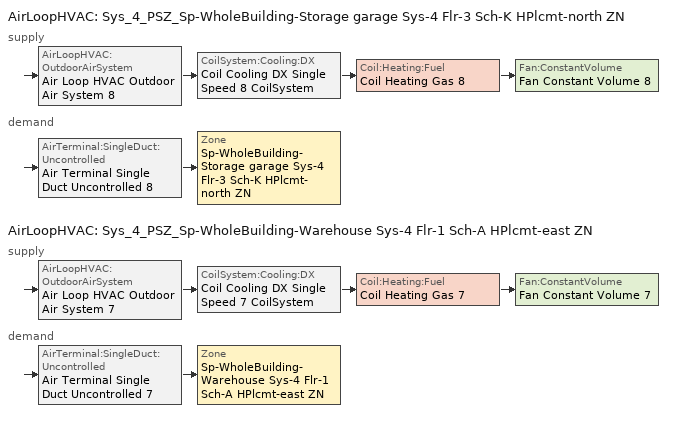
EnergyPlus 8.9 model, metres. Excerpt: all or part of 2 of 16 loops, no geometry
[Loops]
AirLoopHVAC 'Sys_4_PSZ_Sp-WholeBuilding-Storage garage Sys-4 Flr-3 Sch-K HPlcmt-north ZN'
 supply: AirLoopHVAC:OutdoorAirSystem 'Air Loop HVAC Outdoor Air System 8' > CoilSystem:Cooling:DX 'Coil Cooling DX Single Speed 8 CoilSystem' > Coil:Heating:Fuel 'Coil Heating Gas 8' > Fan:ConstantVolume 'Fan Constant Volume 8'
 demand: AirTerminal:SingleDuct:Uncontrolled 'Air Terminal Single Duct Uncontrolled 8' > Zone 'Sp-WholeBuilding-Storage garage Sys-4 Flr-3 Sch-K HPlcmt-north ZN'
AirLoopHVAC 'Sys_4_PSZ_Sp-WholeBuilding-Warehouse Sys-4 Flr-1 Sch-A HPlcmt-east ZN'
 supply: AirLoopHVAC:OutdoorAirSystem 'Air Loop HVAC Outdoor Air System 7' > CoilSystem:Cooling:DX 'Coil Cooling DX Single Speed 7 CoilSystem' > Coil:Heating:Fuel 'Coil Heating Gas 7' > Fan:ConstantVolume 'Fan Constant Volume 7'
 demand: AirTerminal:SingleDuct:Uncontrolled 'Air Terminal Single Duct Uncontrolled 7' > Zone 'Sp-WholeBuilding-Warehouse Sys-4 Flr-1 Sch-A HPlcmt-east ZN'
[ZoneControl:Thermostat] Control Object Type 1=ThermostatSetpoint:DualSetpoint
Name | Zone or ZoneList | Control Type Schedule | Control Name 1
Sp-WholeBuilding-Storage garage Sys-4 Flr-3 Sch-K HPlcmt-north ZN Thermostat | Sp-WholeBuilding-Storage garage Sys-4 Flr-3 Sch-K HPlcmt-north ZN | Sp-WholeBuilding-Storage garage Sys-4 Flr-3 Sch-K HPlcmt-north ZN Thermostat Schedule | Storage garage WholeBuilding Thermostat 2
Sp-WholeBuilding-Warehouse Sys-4 Flr-1 Sch-A HPlcmt-east ZN Thermostat | Sp-WholeBuilding-Warehouse Sys-4 Flr-1 Sch-A HPlcmt-east ZN | Sp-WholeBuilding-Warehouse Sys-4 Flr-1 Sch-A HPlcmt-east ZN Thermostat Schedule | Warehouse WholeBuilding Thermostat 2
[ThermostatSetpoint:DualSetpoint]
Name | Heating Setpoint Temperature Schedule | Cooling Setpoint Temperature Schedule
Storage garage WholeBuilding Thermostat 2 | NECB-K-Thermostat Setpoint-Heating | NECB-K-Thermostat Setpoint-Cooling
Warehouse WholeBuilding Thermostat 2 | NECB-A-Thermostat Setpoint-Heating | NECB-A-Thermostat Setpoint-Cooling
[Zone equipment]
Sp-WholeBuilding-Storage garage Sys-4 Flr-3 Sch-K HPlcmt-north ZN: Air Terminal Single Duct Uncontrolled 8, Zone HVAC Baseboard Convective Water 8
Sp-WholeBuilding-Warehouse Sys-4 Flr-1 Sch-A HPlcmt-east ZN: Air Terminal Single Duct Uncontrolled 7, Zone HVAC Baseboard Convective Water 7
[Sizing:Zone] Zone Cooling Design Supply Air Temperature Input Method=SupplyAirTemperature; Zone Cooling Design Supply Air Temperature {C}=13; Zone Cooling Design Supply Air Temperature Difference {deltaC}=11.11; Zone Heating Design Supply Air Temperature Input Method=SupplyAirTemperature; Zone Heating Design Supply Air Temperature {C}=43; Zone Heating Design Supply Air Temperature Difference {deltaC}=11.11; Zone Cooling Design Supply Air Humidity Ratio {kgWater/kgDryAir}=0.0085; Zone Heating Design Supply Air Humidity Ratio {kgWater/kgDryAir}=0.008; Zone Heating Sizing Factor=1.3; Zone Cooling Sizing Factor=1.1; Cooling Design Air Flow Method=DesignDay; Cooling Design Air Flow Rate {m3/s}=0; Cooling Minimum Air Flow per Zone Floor Area {m3/s-m2}=0.000762; Cooling Minimum Air Flow {m3/s}=0; Cooling Minimum Air Flow Fraction=0; Heating Design Air Flow Method=DesignDay; Heating Design Air Flow Rate {m3/s}=0; Heating Maximum Air Flow per Zone Floor Area {m3/s-m2}=0.002032; Heating Maximum Air Flow {m3/s}=0.141576; Heating Maximum Air Flow Fraction=0.3; Account for Dedicated Outdoor Air System=No
Name | Design Specification Outdoor Air Object | Design Specification Zone Air Distribution Object
Sp-WholeBuilding-Storage garage Sys-4 Flr-3 Sch-K HPlcmt-north ZN | Storage garage WholeBuilding Ventilation | Sp-WholeBuilding-Storage garage Sys-4 Flr-3 Sch-K HPlcmt-north ZN Design Spec Zone Air Dist
Sp-WholeBuilding-Warehouse Sys-4 Flr-1 Sch-A HPlcmt-east ZN | Warehouse WholeBuilding Ventilation | Sp-WholeBuilding-Warehouse Sys-4 Flr-1 Sch-A HPlcmt-east ZN Design Spec Zone Air Dist
[DesignSpecification:ZoneAirDistribution] Zone Air Distribution Effectiveness in Cooling Mode=1; Zone Air Distribution Effectiveness in Heating Mode=1
Sp-WholeBuilding-Storage garage Sys-4 Flr-3 Sch-K HPlcmt-north ZN Design Spec Zone Air Dist; Sp-WholeBuilding-Warehouse Sys-4 Flr-1 Sch-A HPlcmt-east ZN Design Spec Zone Air Dist
[Controller:MechanicalVentilation] Availability Schedule=Always On Discrete; Demand Controlled Ventilation=No; System Outdoor Air Method=ZoneSum
Name | Zone Name 1 | Design Specification Outdoor Air Object Name 1 | Design Specification Zone Air Distribution Object Name 1
Controller Mechanical Ventilation 8 | Sp-WholeBuilding-Storage garage Sys-4 Flr-3 Sch-K HPlcmt-north ZN | Storage garage WholeBuilding Ventilation | Sp-WholeBuilding-Storage garage Sys-4 Flr-3 Sch-K HPlcmt-north ZN Design Spec Zone Air Dist
Controller Mechanical Ventilation 7 | Sp-WholeBuilding-Warehouse Sys-4 Flr-1 Sch-A HPlcmt-east ZN | Warehouse WholeBuilding Ventilation | Sp-WholeBuilding-Warehouse Sys-4 Flr-1 Sch-A HPlcmt-east ZN Design Spec Zone Air Dist
[DesignSpecification:OutdoorAir] Outdoor Air Method=Sum; Outdoor Air Flow per Person {m3/s-person}=0; Outdoor Air Flow per Zone {m3/s}=0; Outdoor Air Flow Air Changes per Hour {1/hr}=0
Name | Outdoor Air Flow per Zone Floor Area {m3/s-m2}
Storage garage WholeBuilding Ventilation | 0.00381
Warehouse WholeBuilding Ventilation | 0.00030988
[AirTerminal:SingleDuct:Uncontrolled] Availability Schedule=Always On Discrete; Maximum Air Flow Rate {m3/s}=AutoSize
Air Terminal Single Duct Uncontrolled 8; Air Terminal Single Duct Uncontrolled 7
[AirLoopHVAC] Design Supply Air Flow Rate {m3/s}=AutoSize
Sys_4_PSZ_Sp-WholeBuilding-Storage garage Sys-4 Flr-3 Sch-K HPlcmt-north ZN; Sys_4_PSZ_Sp-WholeBuilding-Warehouse Sys-4 Flr-1 Sch-A HPlcmt-east ZN
[Sizing:System] Type of Load to Size On=Sensible; Design Outdoor Air Flow Rate {m3/s}=Autosize; Central Heating Maximum System Air Flow Ratio=1; Preheat Design Temperature {C}=7; Preheat Design Humidity Ratio {kgWater/kgDryAir}=0.008; Precool Design Temperature {C}=13; Precool Design Humidity Ratio {kgWater/kgDryAir}=0.008; Central Cooling Design Supply Air Temperature {C}=13; Central Heating Design Supply Air Temperature {C}=43; Type of Zone Sum to Use=NonCoincident; 100% Outdoor Air in Cooling=No; 100% Outdoor Air in Heating=No; Central Cooling Design Supply Air Humidity Ratio {kgWater/kgDryAir}=0.0085; Central Heating Design Supply Air Humidity Ratio {kgWater/kgDryAir}=0.008; Cooling Supply Air Flow Rate Method=DesignDay; Cooling Supply Air Flow Rate {m3/s}=0; Cooling Supply Air Flow Rate Per Floor Area {m3/s-m2}=0.00996765; Cooling Fraction of Autosized Cooling Supply Air Flow Rate=1; Cooling Supply Air Flow Rate Per Unit Cooling Capacity {m3/s-W}=3.94755e-05; Heating Supply Air Flow Rate Method=DesignDay; Heating Supply Air Flow Rate {m3/s}=0; Heating Supply Air Flow Rate Per Floor Area {m3/s-m2}=0.00996765; Heating Fraction of Autosized Heating Supply Air Flow Rate=1; Heating Fraction of Autosized Cooling Supply Air Flow Rate=1; Heating Supply Air Flow Rate Per Unit Heating Capacity {m3/s-W}=3.15882e-05; System Outdoor Air Method=ZoneSum; Zone Maximum Outdoor Air Fraction=1; Cooling Design Capacity Method=CoolingDesignCapacity; Cooling Design Capacity {W}=Autosize; Cooling Design Capacity Per Floor Area {W/m2}=234.7; Fraction of Autosized Cooling Design Capacity=1; Heating Design Capacity Method=HeatingDesignCapacity; Heating Design Capacity {W}=Autosize; Heating Design Capacity Per Floor Area {W/m2}=157; Fraction of Autosized Heating Design Capacity=1; Central Cooling Capacity Control Method=OnOff
Sys_4_PSZ_Sp-WholeBuilding-Storage garage Sys-4 Flr-3 Sch-K HPlcmt-north ZN; Sys_4_PSZ_Sp-WholeBuilding-Warehouse Sys-4 Flr-1 Sch-A HPlcmt-east ZN
[AvailabilityManager:Scheduled] Schedule=Always On Discrete
Sys_6_VAV with Reheat 2 Availability Manager; Air Loop HVAC Outdoor Air System 11 Availability Manager; Sys_6_VAV with Reheat 3 Availability Manager; Air Loop HVAC Outdoor Air System 12 Availability Manager
[Controller:OutdoorAir] Minimum Outdoor Air Flow Rate {m3/s}=Autosize; Maximum Outdoor Air Flow Rate {m3/s}=Autosize; Economizer Control Type=NoEconomizer; Economizer Control Action Type=ModulateFlow; Economizer Maximum Limit Dry-Bulb Temperature {C}=28; Economizer Maximum Limit Enthalpy {J/kg}=64000; Economizer Minimum Limit Dry-Bulb Temperature {C}=-100; Lockout Type=NoLockout; Minimum Limit Type=FixedMinimum; High Humidity Control=No; Control High Indoor Humidity Based on Outdoor Humidity Ratio=Yes; Heat Recovery Bypass Control Type=BypassWhenWithinEconomizerLimits
Name | Mechanical Ventilation Controller
Controller Outdoor Air 8 | Controller Mechanical Ventilation 8
Controller Outdoor Air 7 | Controller Mechanical Ventilation 7
[SetpointManager:MixedAir] Control Variable=Temperature
Node 133 OS Default SPM; Node 132 OS Default SPM; Node 131 OS Default SPM; Node 120 OS Default SPM; Node 119 OS Default SPM; Node 118 OS Default SPM
[CoilSystem:Cooling:DX] Availability Schedule=Always On Discrete
Name | Cooling Coil
Coil Cooling DX Single Speed 8 CoilSystem | Coil Cooling DX Single Speed 8
Coil Cooling DX Single Speed 7 CoilSystem | Coil Cooling DX Single Speed 7
[Coil:Cooling:DX:SingleSpeed] Availability Schedule=Always On Discrete; Gross Rated Total Cooling Capacity {W}=Autosize; Gross Rated Sensible Heat Ratio=Autosize; Gross Rated Cooling COP {W/W}=3; Rated Air Flow Rate {m3/s}=Autosize; Rated Evaporator Fan Power Per Volume Flow Rate {W/(m3/s)}=773.3; Condenser Type=AirCooled; Evaporative Condenser Effectiveness=0; Evaporative Condenser Air Flow Rate {m3/s}=Autosize; Evaporative Condenser Pump Rated Power Consumption {W}=Autosize; Crankcase Heater Capacity {W}=0; Maximum Outdoor Dry-Bulb Temperature for Crankcase Heater Operation {C}=0; Basin Heater Capacity {W/K}=0; Basin Heater Setpoint Temperature {C}=10
Name | Total Cooling Capacity Function of Temperature Curve | Total Cooling Capacity Function of Flow Fraction Curve | Energy Input Ratio Function of Temperature Curve | Energy Input Ratio Function of Flow Fraction Curve | Part Load Fraction Correlation Curve
Coil Cooling DX Single Speed 8 | Curve Biquadratic 15 | Curve Quadratic 21 | Curve Biquadratic 16 | Curve Quadratic 22 | Curve Cubic 2
Coil Cooling DX Single Speed 7 | Curve Biquadratic 13 | Curve Quadratic 19 | Curve Biquadratic 14 | Curve Quadratic 20 | Curve Cubic 1
[Coil:Heating:Fuel] Availability Schedule=Always On Discrete; Fuel Type=NaturalGas; Burner Efficiency=0.8; Nominal Capacity {W}=AutoSize; Parasitic Electric Load {W}=0; Parasitic Fuel Load {W}=0
Coil Heating Gas 8; Coil Heating Gas 7
[Fan:ConstantVolume] Availability Schedule=Always On Discrete; Fan Total Efficiency=0.7; Pressure Rise {Pa}=250; Maximum Flow Rate {m3/s}=AutoSize; Motor Efficiency=0.9; Motor In Airstream Fraction=1
Fan Constant Volume 8; Fan Constant Volume 7
[SetpointManager:SingleZone:Reheat] Control Variable=Temperature; Minimum Supply Air Temperature {C}=13; Maximum Supply Air Temperature {C}=43
Name | Control Zone
Setpoint Manager Single Zone Reheat 8 | Sp-WholeBuilding-Storage garage Sys-4 Flr-3 Sch-K HPlcmt-north ZN
Setpoint Manager Single Zone Reheat 7 | Sp-WholeBuilding-Warehouse Sys-4 Flr-1 Sch-A HPlcmt-east ZN
[Schedule:Compact]
Sp-WholeBuilding-Storage garage Sys-4 Flr-3 Sch-K HPlcmt-north ZN Thermostat Schedule; Sp-WholeBuilding-Warehouse Sys-4 Flr-1 Sch-A HPlcmt-east ZN Thermostat Schedule: Through: 12/31, For: AllDays, Until: 24:00, 4
[Schedule:Day:Interval]
NECB-A-Thermostat Setpoint-Heating Sun|Hol Day; NECB-A-Thermostat Setpoint-Heating Sat Day: No, 24:00, 18
NECB-A-Thermostat Setpoint-Heating Default|Wkdy Day; NECB-A-Thermostat Setpoint-Heating Default: No, 06:00, 18, 07:00, 20, 21:00, 22, 24:00, 18
NECB-A-Thermostat Setpoint-Cooling Sun|Hol Day; NECB-A-Thermostat Setpoint-Cooling Sat Day; NECB-K-Thermostat Setpoint-Cooling Sun|Hol Day; NECB-K-Thermostat Setpoint-Cooling Default|Wkdy Day; NECB-K-Thermostat Setpoint-Cooling Sat Day; NECB-K-Thermostat Setpoint-Cooling Default: No, 24:00, 35
NECB-A-Thermostat Setpoint-Cooling Default|Wkdy Day; NECB-A-Thermostat Setpoint-Cooling Default: No, 06:00, 35, 21:00, 24, 24:00, 35
NECB-K-Thermostat Setpoint-Heating Sun|Hol Day; NECB-K-Thermostat Setpoint-Heating Default|Wkdy Day; NECB-K-Thermostat Setpoint-Heating Sat Day; NECB-K-Thermostat Setpoint-Heating Default: No, 24:00, 5
[Schedule:Week:Daily]
NECB-A-Thermostat Setpoint-Heating Week Rule - Jan1-Dec31: NECB-A-Thermostat Setpoint-Heating Sun|Hol Day, NECB-A-Thermostat Setpoint-Heating Default|Wkdy Day, NECB-A-Thermostat Setpoint-Heating Default|Wkdy Day, NECB-A-Thermostat Setpoint-Heating Default|Wkdy Day, NECB-A-Thermostat Setpoint-Heating Default|Wkdy Day, NECB-A-Thermostat Setpoint-Heating Default|Wkdy Day, NECB-A-Thermostat Setpoint-Heating Sat Day, NECB-A-Thermostat Setpoint-Heating Default, NECB-A-Thermostat Setpoint-Heating Default, NECB-A-Thermostat Setpoint-Heating Default, NECB-A-Thermostat Setpoint-Heating Default, NECB-A-Thermostat Setpoint-Heating Default
NECB-A-Thermostat Setpoint-Cooling Week Rule - Jan1-Dec31: NECB-A-Thermostat Setpoint-Cooling Sun|Hol Day, NECB-A-Thermostat Setpoint-Cooling Default|Wkdy Day, NECB-A-Thermostat Setpoint-Cooling Default|Wkdy Day, NECB-A-Thermostat Setpoint-Cooling Default|Wkdy Day, NECB-A-Thermostat Setpoint-Cooling Default|Wkdy Day, NECB-A-Thermostat Setpoint-Cooling Default|Wkdy Day, NECB-A-Thermostat Setpoint-Cooling Sat Day, NECB-A-Thermostat Setpoint-Cooling Default, NECB-A-Thermostat Setpoint-Cooling Default, NECB-A-Thermostat Setpoint-Cooling Default, NECB-A-Thermostat Setpoint-Cooling Default, NECB-A-Thermostat Setpoint-Cooling Default
NECB-K-Thermostat Setpoint-Heating Week Rule - Jan1-Dec31: NECB-K-Thermostat Setpoint-Heating Sun|Hol Day, NECB-K-Thermostat Setpoint-Heating Default|Wkdy Day, NECB-K-Thermostat Setpoint-Heating Default|Wkdy Day, NECB-K-Thermostat Setpoint-Heating Default|Wkdy Day, NECB-K-Thermostat Setpoint-Heating Default|Wkdy Day, NECB-K-Thermostat Setpoint-Heating Default|Wkdy Day, NECB-K-Thermostat Setpoint-Heating Sat Day, NECB-K-Thermostat Setpoint-Heating Default, NECB-K-Thermostat Setpoint-Heating Default, NECB-K-Thermostat Setpoint-Heating Default, NECB-K-Thermostat Setpoint-Heating Default, NECB-K-Thermostat Setpoint-Heating Default
NECB-K-Thermostat Setpoint-Cooling Week Rule - Jan1-Dec31: NECB-K-Thermostat Setpoint-Cooling Sun|Hol Day, NECB-K-Thermostat Setpoint-Cooling Default|Wkdy Day, NECB-K-Thermostat Setpoint-Cooling Default|Wkdy Day, NECB-K-Thermostat Setpoint-Cooling Default|Wkdy Day, NECB-K-Thermostat Setpoint-Cooling Default|Wkdy Day, NECB-K-Thermostat Setpoint-Cooling Default|Wkdy Day, NECB-K-Thermostat Setpoint-Cooling Sat Day, NECB-K-Thermostat Setpoint-Cooling Default, NECB-K-Thermostat Setpoint-Cooling Default, NECB-K-Thermostat Setpoint-Cooling Default, NECB-K-Thermostat Setpoint-Cooling Default, NECB-K-Thermostat Setpoint-Cooling Default
[Schedule:Year]
NECB-A-Thermostat Setpoint-Heating: NECB-A-Thermostat Setpoint-Heating Week Rule - Jan1-Dec31, 1, 1, 12, 31
NECB-A-Thermostat Setpoint-Cooling: NECB-A-Thermostat Setpoint-Cooling Week Rule - Jan1-Dec31, 1, 1, 12, 31
NECB-K-Thermostat Setpoint-Heating: NECB-K-Thermostat Setpoint-Heating Week Rule - Jan1-Dec31, 1, 1, 12, 31
NECB-K-Thermostat Setpoint-Cooling: NECB-K-Thermostat Setpoint-Cooling Week Rule - Jan1-Dec31, 1, 1, 12, 31
[Schedule:Constant]
Always On Discrete: Hourly Value=1
[Curve:Biquadratic] Minimum Value of x {BasedOnField A2}=13; Maximum Value of x {BasedOnField A2}=24; Minimum Value of y {BasedOnField A3}=24; Maximum Value of y {BasedOnField A3}=46
Name | Coefficient1 Constant | Coefficient2 x | Coefficient3 x**2 | Coefficient4 y | Coefficient5 y**2 | Coefficient6 x*y
Curve Biquadratic 15; Curve Biquadratic 13 | 0.867905 | 0.0142459 | 0.000554364 | -0.00755748 | 3.3048e-05 | -0.000191808
Curve Biquadratic 16; Curve Biquadratic 14 | 0.116936 | 0.0284933 | -0.000411156 | 0.0214108 | 0.000161028 | -0.000679104
[Curve:Quadratic] Coefficient1 Constant=1; Coefficient2 x=0; Coefficient3 x**2=0; Minimum Value of x {BasedOnField A2}=0; Maximum Value of x {BasedOnField A2}=1
Curve Quadratic 21; Curve Quadratic 22; Curve Quadratic 19; Curve Quadratic 20
[Curve:Cubic] Coefficient1 Constant=0.0277; Coefficient2 x=4.9151; Coefficient3 x**2=-8.184; Coefficient4 x**3=4.2702; Minimum Value of x {BasedOnField A2}=0.7; Maximum Value of x {BasedOnField A2}=1
Curve Cubic 2; Curve Cubic 1
